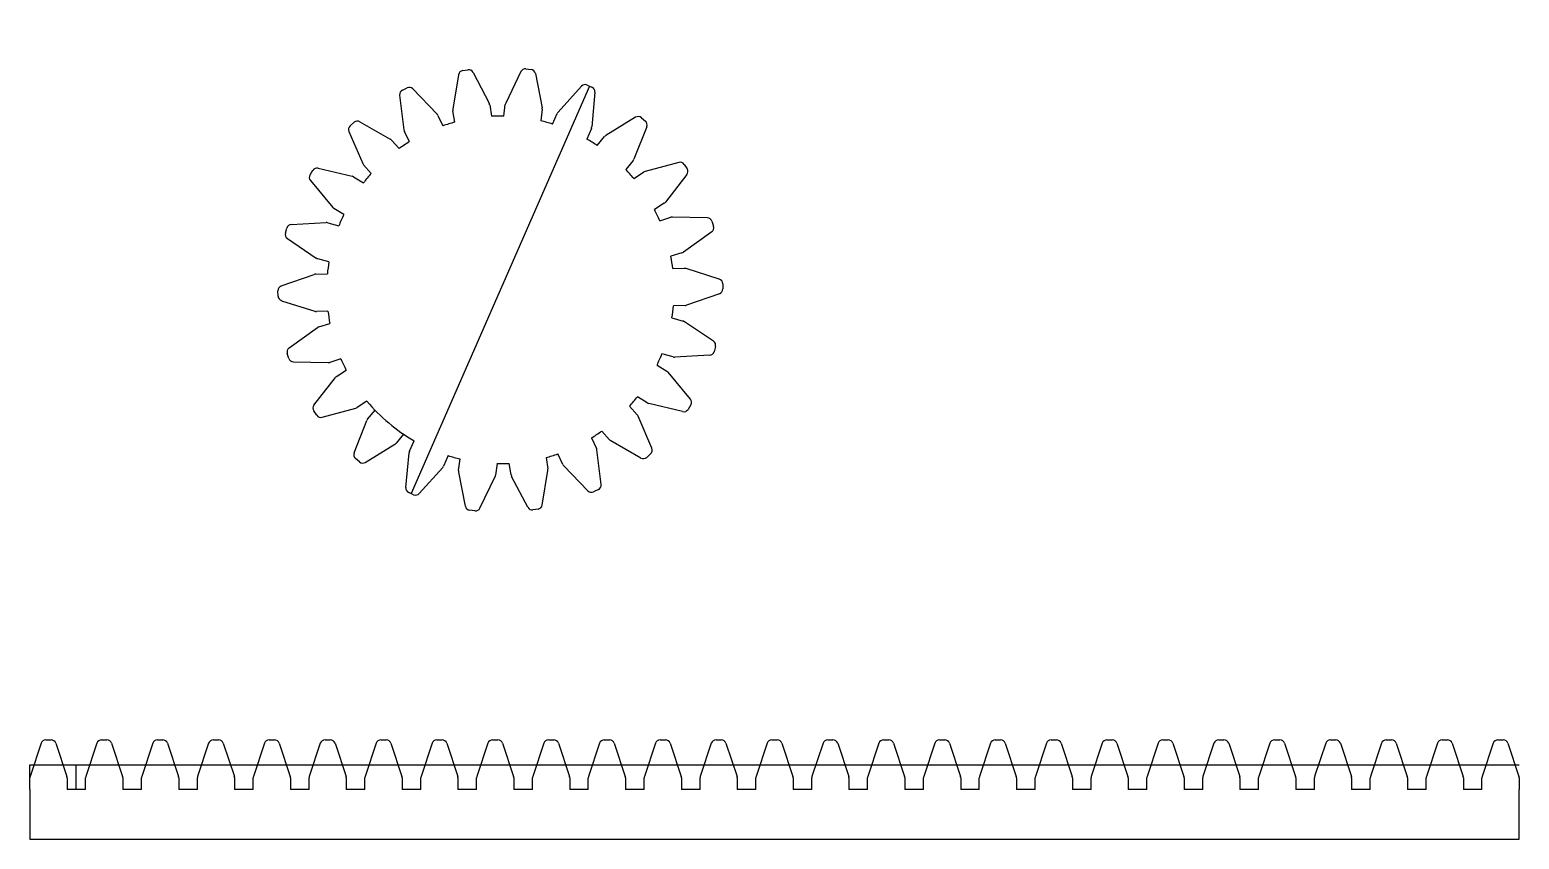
# Model space of a CAD drawing. Header units: millimetres. Extents: x 0 to 600, y 0 to 326.
import ezdxf

# ---------------------------------------------------------------- set-up
doc = ezdxf.new("R2010")
doc.units = ezdxf.units.MM

# ---------------------------------------------------------------- blocks, each defined once
blk = doc.blocks.new('*U6')
for p, q in [((-88.11, 85.42), (-74.67, 89.48)), ((-74.03, 89.57), (-69.36, 89.44)), ((-89.59, 81.44), (-89.53, 83.56)), ((-88.28, 79.51), (-75.08, 74.69)), ((-69.78, 74.44), (-74.45, 74.57))]:
    blk.add_line(p, q)
for centre, start, end in [((-87.53, 83.5), 106.83666, 178.40171), ((-74.09, 87.57), 88.40171, 106.83666), ((-87.59, 81.39), 178.40171, 249.96676), ((-74.4, 76.57), 249.96676, 268.40171)]:
    blk.add_arc(centre, 2, start, end)
blk = doc.blocks.new('*U7')
at = {"color": 0, "linetype": 'ByBlock', "lineweight": -2, "transparency": 16777216}
for p, rotation in [((116.81, 188.02), 294.5454545454546), ((110.39, 209.87), 278.1818181818182), ((110.39, 232.64), 261.8181818181818), ((116.81, 254.48), 245.4545454545455), ((129.12, 168.86), 310.9090909090909), ((129.12, 273.64), 229.090909090909), ((146.33, 153.95), 327.2727272727273), ((146.33, 288.55), 212.7272727272728), ((167.04, 144.49), 343.6363636363637), ((167.04, 298.01), 196.3636363636363), ((189.58, 301.25), 180), ((212.12, 144.49), 16.3636363636363), ((212.12, 298.01), 163.6363636363637), ((232.83, 153.95), 32.72727272727269), ((232.83, 288.55), 147.2727272727273), ((250.04, 168.86), 49.0909090909091), ((250.04, 273.64), 130.9090909090909), ((262.35, 188.02), 65.45454545454545), ((262.35, 254.48), 114.5454545454545), ((268.77, 209.87), 81.81818181818181), ((268.77, 232.64), 98.18181818181817)]:
    blk.add_blockref('*U6', p, dxfattribs=dict(at, rotation=rotation))
blk.add_blockref('*U6', (189.58, 141.25), dxfattribs=at)
blk = doc.blocks.new('*U8')
for p, q in [((4.54, 18.63), (0.1, 5.31)), ((6.44, 20), (8.56, 20)), ((10.46, 18.63), (14.9, 5.31)), ((0, 0), (0, 4.68)), ((15, 4.68), (15, 0))]:
    blk.add_line(p, q)
for centre, start, end in [((6.44, 18), 90, 161.56505), ((8.56, 18), 18.43495, 90), ((2, 4.68), 161.56505, 180), ((13, 4.68), 0, 18.43495)]:
    blk.add_arc(centre, 2, start, end)
blk = doc.blocks.new('*U9')
at = {"color": 0, "linetype": 'ByBlock', "lineweight": -2, "transparency": 16777216}
for p in [(0, 20), (22.5, 20), (45, 20), (67.5, 20), (90, 20), (112.5, 20), (135, 20), (157.5, 20), (180, 20), (202.5, 20), (225, 20), (247.5, 20), (270, 20), (292.5, 20), (315, 20), (337.5, 20), (360, 20), (382.5, 20), (405, 20), (427.5, 20), (450, 20), (472.5, 20), (495, 20), (517.5, 20), (540, 20), (562.5, 20), (585, 20)]:
    blk.add_blockref('*U8', p, dxfattribs=at)

msp = doc.modelspace()

# ---------------------------------------------------------------- linework, layer by layer
for p, q in [((225.5, 303.33), (153.66, 139.17)), ((0, 20), (0, 30)), ((0, 30), (600, 30)), ((18.75, 20), (18.75, 30))]:
    msp.add_line(p, q)
for points in [[(0, 20), (0, 0), (600, 0), (600, 20)], [(22.5, 20), (15, 20)], [(45, 20), (37.5, 20)], [(67.5, 20), (60, 20)], [(90, 20), (82.5, 20)], [(112.5, 20), (105, 20)], [(135, 20), (127.5, 20)], [(157.5, 20), (150, 20)], [(180, 20), (172.5, 20)], [(202.5, 20), (195, 20)], [(225, 20), (217.5, 20)], [(247.5, 20), (240, 20)], [(270, 20), (262.5, 20)], [(292.5, 20), (285, 20)], [(315, 20), (307.5, 20)], [(337.5, 20), (330, 20)], [(360, 20), (352.5, 20)], [(382.5, 20), (375, 20)], [(405, 20), (397.5, 20)], [(427.5, 20), (420, 20)], [(450, 20), (442.5, 20)], [(472.5, 20), (465, 20)], [(495, 20), (487.5, 20)], [(517.5, 20), (510, 20)], [(540, 20), (532.5, 20)], [(562.5, 20), (555, 20)], [(585, 20), (577.5, 20)]]:
    msp.add_lwpolyline(points)
for start, end in [(105.24155, 109.30391), (88.87791, 92.94027), (72.51428, 76.57663), (56.15064, 60.213), (121.60519, 125.66754), (137.96882, 142.03118), (39.787, 43.84936), (23.42337, 27.48572), (154.33246, 158.39481), (7.05973, 11.12209), (170.69609, 174.75845), (187.05973, 191.12209), (350.69609, 354.75845), (203.42337, 207.48572), (334.33246, 338.39481), (219.787, 240.213), (317.96882, 322.03118), (301.60519, 305.66754), (252.51428, 256.57663), (268.87791, 272.94027), (285.24155, 289.30391)]:
    msp.add_arc((189.58, 221.25), 70, start, end)

# ---------------------------------------------------------------- block references
at = {"rotation": 100.6892015050843}
msp.add_blockref('*U7', (442.16, 76), dxfattribs=at)
msp.add_blockref('*U9', (0, 0))

doc.saveas('drawing.dxf')
